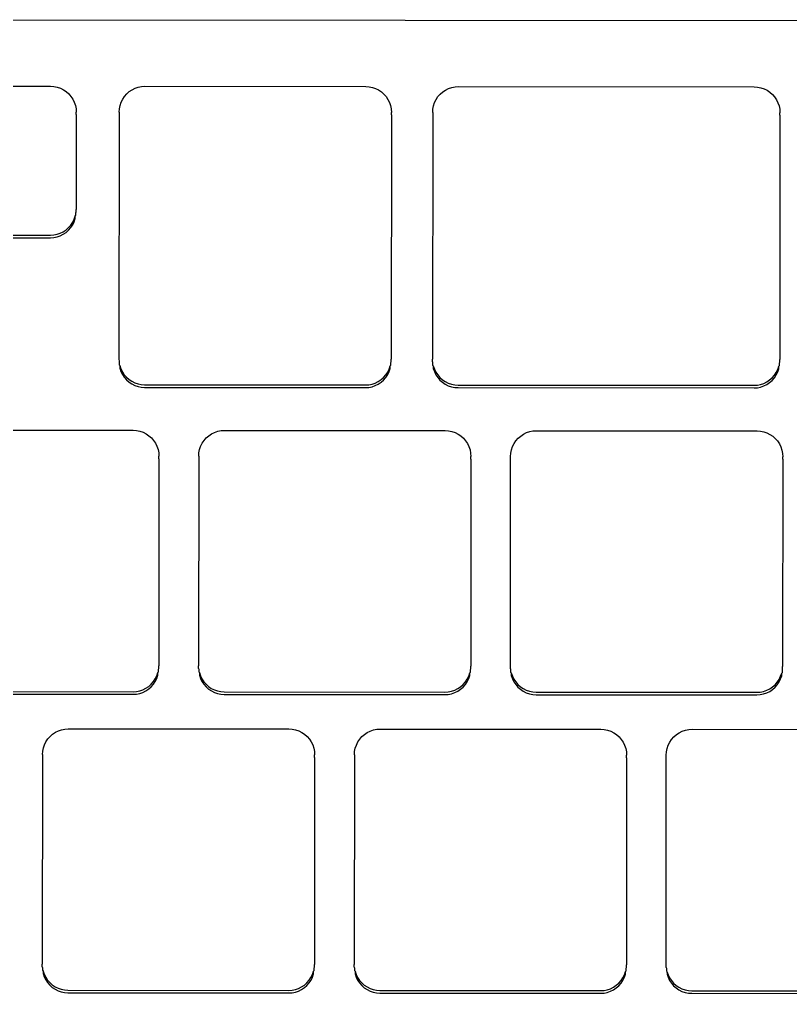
# Model space of a CAD drawing. Header units: millimetres. Extents: x 5625199 to 7433318, y -3316392 to -2552493.
# Drawn here: x 5805946.4 to 5805993.1, y -2585618.9 to -2585559.9 of the extents above; entities that cross this region are included whole.
import ezdxf

# ---------------------------------------------------------------- set-up
doc = ezdxf.new("R2010")
doc.units = ezdxf.units.MM
doc.layers.add('PL-活动家具', color=15, linetype='Continuous')

# ---------------------------------------------------------------- blocks, each defined once
blk = doc.blocks.new('GW21')
for p, q in [((5240541.372, -2566303.254), (5240273.869, -2566303.024)), ((5240310.937, -2566307.052), (5240324.31, -2566307.063)), ((5240324.31, -2566307.063), (5240324.513, -2566307.077)), ((5240324.513, -2566307.077), (5240324.712, -2566307.117)), ((5240324.712, -2566307.117), (5240324.905, -2566307.183)), ((5240324.905, -2566307.183), (5240325.087, -2566307.274)), ((5240329.246, -2566307.277), (5240329.429, -2566307.187)), ((5240329.429, -2566307.187), (5240329.621, -2566307.121)), ((5240329.621, -2566307.121), (5240329.821, -2566307.081)), ((5240329.821, -2566307.081), (5240330.024, -2566307.068)), ((5240330.024, -2566307.068), (5240343.397, -2566307.08)), ((5240343.397, -2566307.08), (5240343.6, -2566307.093)), ((5240343.6, -2566307.093), (5240343.799, -2566307.133)), ((5240343.799, -2566307.133), (5240343.992, -2566307.199)), ((5240343.992, -2566307.199), (5240344.174, -2566307.29)), ((5240348.231, -2566307.294), (5240348.413, -2566307.203)), ((5240348.413, -2566307.203), (5240348.606, -2566307.137)), ((5240348.606, -2566307.137), (5240348.806, -2566307.098)), ((5240348.806, -2566307.098), (5240349.009, -2566307.084)), ((5240349.009, -2566307.084), (5240366.93, -2566307.1)), ((5240366.93, -2566307.1), (5240367.133, -2566307.113)), ((5240367.133, -2566307.113), (5240367.333, -2566307.154)), ((5240367.333, -2566307.154), (5240367.525, -2566307.22)), ((5240367.525, -2566307.22), (5240367.708, -2566307.31)), ((5240325.087, -2566307.274), (5240325.256, -2566307.388)), ((5240325.256, -2566307.388), (5240325.409, -2566307.523)), ((5240325.409, -2566307.523), (5240325.543, -2566307.677)), ((5240325.543, -2566307.677), (5240325.656, -2566307.847)), ((5240325.656, -2566307.847), (5240325.746, -2566308.031)), ((5240328.586, -2566308.033), (5240328.676, -2566307.85)), ((5240328.676, -2566307.85), (5240328.789, -2566307.68)), ((5240328.789, -2566307.68), (5240328.924, -2566307.526)), ((5240328.924, -2566307.526), (5240329.077, -2566307.391)), ((5240329.077, -2566307.391), (5240329.246, -2566307.277)), ((5240344.174, -2566307.29), (5240344.343, -2566307.404)), ((5240344.343, -2566307.404), (5240344.496, -2566307.539)), ((5240344.496, -2566307.539), (5240344.63, -2566307.693)), ((5240344.63, -2566307.693), (5240344.743, -2566307.864)), ((5240347.661, -2566307.866), (5240347.774, -2566307.696)), ((5240347.774, -2566307.696), (5240347.908, -2566307.542)), ((5240347.908, -2566307.542), (5240348.061, -2566307.407)), ((5240348.061, -2566307.407), (5240348.231, -2566307.294)), ((5240367.708, -2566307.31), (5240367.877, -2566307.424)), ((5240367.877, -2566307.424), (5240368.03, -2566307.559)), ((5240368.03, -2566307.559), (5240368.164, -2566307.713)), ((5240368.164, -2566307.713), (5240368.276, -2566307.884)), ((5240325.746, -2566308.031), (5240325.811, -2566308.225)), ((5240325.811, -2566308.225), (5240325.851, -2566308.426)), ((5240325.851, -2566308.426), (5240325.864, -2566308.63)), ((5240328.467, -2566308.632), (5240328.481, -2566308.428)), ((5240328.481, -2566308.428), (5240328.52, -2566308.227)), ((5240328.52, -2566308.227), (5240328.586, -2566308.033)), ((5240344.743, -2566307.864), (5240344.833, -2566308.047)), ((5240344.833, -2566308.047), (5240344.898, -2566308.241)), ((5240344.898, -2566308.241), (5240344.938, -2566308.442)), ((5240344.938, -2566308.442), (5240344.951, -2566308.646)), ((5240347.452, -2566308.649), (5240347.465, -2566308.444)), ((5240347.465, -2566308.444), (5240347.505, -2566308.243)), ((5240347.505, -2566308.243), (5240347.571, -2566308.05)), ((5240347.571, -2566308.05), (5240347.661, -2566307.866)), ((5240368.276, -2566307.884), (5240368.366, -2566308.067)), ((5240368.366, -2566308.067), (5240368.431, -2566308.261)), ((5240368.431, -2566308.261), (5240368.471, -2566308.462)), ((5240325.864, -2566308.786), (5240325.858, -2566314.518)), ((5240325.864, -2566308.786), (5240325.864, -2566308.63)), ((5240328.467, -2566308.632), (5240328.453, -2566323.572)), ((5240344.952, -2566308.803), (5240344.937, -2566323.586)), ((5240344.952, -2566308.803), (5240344.951, -2566308.646)), ((5240347.452, -2566308.649), (5240347.438, -2566323.589)), ((5240368.485, -2566308.823), (5240368.47, -2566323.607)), ((5240368.471, -2566308.462), (5240368.484, -2566308.667)), ((5240368.485, -2566308.823), (5240368.484, -2566308.667)), ((5240325.739, -2566315.117), (5240325.805, -2566314.923)), ((5240325.805, -2566314.923), (5240325.845, -2566314.878)), ((5240325.806, -2566315.079), (5240325.805, -2566314.923)), ((5240325.845, -2566314.722), (5240325.859, -2566314.674)), ((5240325.845, -2566314.878), (5240325.845, -2566314.722)), ((5240325.859, -2566314.674), (5240325.858, -2566314.518)), ((5240325.401, -2566315.624), (5240325.536, -2566315.47)), ((5240325.536, -2566315.47), (5240325.649, -2566315.3)), ((5240325.537, -2566315.626), (5240325.65, -2566315.456)), ((5240325.649, -2566315.3), (5240325.739, -2566315.117)), ((5240325.65, -2566315.456), (5240325.74, -2566315.273)), ((5240325.74, -2566315.273), (5240325.806, -2566315.079)), ((5240310.928, -2566316.07), (5240324.301, -2566316.082)), ((5240324.301, -2566316.082), (5240324.504, -2566316.069)), ((5240324.504, -2566316.069), (5240324.704, -2566316.029)), ((5240324.704, -2566316.029), (5240324.896, -2566315.963)), ((5240324.896, -2566315.963), (5240325.079, -2566315.873)), ((5240324.897, -2566316.119), (5240325.08, -2566316.029)), ((5240325.079, -2566315.873), (5240325.248, -2566315.759)), ((5240325.08, -2566316.029), (5240325.249, -2566315.915)), ((5240325.248, -2566315.759), (5240325.401, -2566315.624)), ((5240325.249, -2566315.915), (5240325.402, -2566315.78)), ((5240325.402, -2566315.78), (5240325.537, -2566315.626)), ((5240310.929, -2566316.226), (5240324.302, -2566316.238)), ((5240324.302, -2566316.238), (5240324.505, -2566316.225)), ((5240324.505, -2566316.225), (5240324.705, -2566316.185)), ((5240324.705, -2566316.185), (5240324.897, -2566316.119)), ((5240328.453, -2566323.572), (5240328.454, -2566323.728)), ((5240328.454, -2566323.728), (5240328.466, -2566323.777)), ((5240328.466, -2566323.777), (5240328.467, -2566323.933)), ((5240344.923, -2566323.791), (5240344.938, -2566323.743)), ((5240344.938, -2566323.743), (5240344.937, -2566323.586)), ((5240347.438, -2566323.745), (5240347.438, -2566323.589)), ((5240347.438, -2566323.745), (5240347.451, -2566323.793)), ((5240368.457, -2566323.811), (5240368.471, -2566323.763)), ((5240368.471, -2566323.763), (5240368.47, -2566323.607)), ((5240328.467, -2566323.933), (5240328.506, -2566323.978)), ((5240328.506, -2566323.978), (5240328.571, -2566324.171)), ((5240328.506, -2566323.978), (5240328.506, -2566324.134)), ((5240328.506, -2566324.134), (5240328.572, -2566324.328)), ((5240328.571, -2566324.171), (5240328.661, -2566324.355)), ((5240328.572, -2566324.328), (5240328.662, -2566324.511)), ((5240328.661, -2566324.355), (5240328.774, -2566324.526)), ((5240344.728, -2566324.369), (5240344.818, -2566324.185)), ((5240344.729, -2566324.525), (5240344.819, -2566324.342)), ((5240344.818, -2566324.185), (5240344.884, -2566323.992)), ((5240344.819, -2566324.342), (5240344.884, -2566324.148)), ((5240344.884, -2566323.992), (5240344.924, -2566323.947)), ((5240344.884, -2566324.148), (5240344.884, -2566323.992)), ((5240344.924, -2566323.947), (5240344.923, -2566323.791)), ((5240347.451, -2566323.793), (5240347.451, -2566323.949)), ((5240347.451, -2566323.949), (5240347.49, -2566323.994)), ((5240347.49, -2566323.994), (5240347.555, -2566324.188)), ((5240347.49, -2566323.994), (5240347.491, -2566324.15)), ((5240347.491, -2566324.15), (5240347.556, -2566324.344)), ((5240347.555, -2566324.188), (5240347.645, -2566324.371)), ((5240347.556, -2566324.344), (5240347.646, -2566324.528)), ((5240368.261, -2566324.389), (5240368.351, -2566324.206)), ((5240368.262, -2566324.545), (5240368.352, -2566324.362)), ((5240368.351, -2566324.206), (5240368.417, -2566324.012)), ((5240368.352, -2566324.362), (5240368.418, -2566324.168)), ((5240368.417, -2566324.012), (5240368.457, -2566323.967)), ((5240368.418, -2566324.168), (5240368.417, -2566324.012)), ((5240368.457, -2566323.967), (5240368.457, -2566323.811)), ((5240328.662, -2566324.511), (5240328.774, -2566324.682)), ((5240328.774, -2566324.526), (5240328.908, -2566324.68)), ((5240328.774, -2566324.682), (5240328.908, -2566324.836)), ((5240328.908, -2566324.68), (5240329.06, -2566324.815)), ((5240328.908, -2566324.836), (5240329.061, -2566324.971)), ((5240329.06, -2566324.815), (5240329.23, -2566324.929)), ((5240329.23, -2566324.929), (5240329.412, -2566325.019)), ((5240343.975, -2566325.032), (5240344.158, -2566324.942)), ((5240344.158, -2566324.942), (5240344.327, -2566324.828)), ((5240344.327, -2566324.828), (5240344.48, -2566324.693)), ((5240344.328, -2566324.984), (5240344.481, -2566324.849)), ((5240344.48, -2566324.693), (5240344.615, -2566324.539)), ((5240344.481, -2566324.849), (5240344.615, -2566324.695)), ((5240344.615, -2566324.539), (5240344.728, -2566324.369)), ((5240344.615, -2566324.695), (5240344.729, -2566324.525)), ((5240347.645, -2566324.371), (5240347.758, -2566324.542)), ((5240347.646, -2566324.528), (5240347.759, -2566324.698)), ((5240347.758, -2566324.542), (5240347.892, -2566324.696)), ((5240347.759, -2566324.698), (5240347.893, -2566324.852)), ((5240347.892, -2566324.696), (5240348.045, -2566324.831)), ((5240347.893, -2566324.852), (5240348.046, -2566324.987)), ((5240348.045, -2566324.831), (5240348.214, -2566324.945)), ((5240348.214, -2566324.945), (5240348.396, -2566325.036)), ((5240367.691, -2566324.962), (5240367.86, -2566324.848)), ((5240367.86, -2566324.848), (5240368.013, -2566324.713)), ((5240367.861, -2566325.004), (5240368.014, -2566324.869)), ((5240368.013, -2566324.713), (5240368.148, -2566324.559)), ((5240368.014, -2566324.869), (5240368.149, -2566324.715)), ((5240368.148, -2566324.559), (5240368.261, -2566324.389)), ((5240368.149, -2566324.715), (5240368.262, -2566324.545)), ((5240329.061, -2566324.971), (5240329.23, -2566325.085)), ((5240329.23, -2566325.085), (5240329.413, -2566325.176)), ((5240329.412, -2566325.019), (5240329.605, -2566325.085)), ((5240329.413, -2566325.176), (5240329.605, -2566325.242)), ((5240329.605, -2566325.085), (5240329.804, -2566325.126)), ((5240329.605, -2566325.242), (5240329.805, -2566325.282)), ((5240329.804, -2566325.126), (5240330.007, -2566325.139)), ((5240329.805, -2566325.282), (5240330.008, -2566325.295)), ((5240330.007, -2566325.139), (5240343.38, -2566325.151)), ((5240330.008, -2566325.295), (5240343.381, -2566325.307)), ((5240343.38, -2566325.151), (5240343.583, -2566325.137)), ((5240343.381, -2566325.307), (5240343.584, -2566325.293)), ((5240343.583, -2566325.137), (5240343.783, -2566325.098)), ((5240343.584, -2566325.293), (5240343.783, -2566325.254)), ((5240343.783, -2566325.098), (5240343.975, -2566325.032)), ((5240343.783, -2566325.254), (5240343.976, -2566325.188)), ((5240343.976, -2566325.188), (5240344.159, -2566325.098)), ((5240344.159, -2566325.098), (5240344.328, -2566324.984)), ((5240348.046, -2566324.987), (5240348.215, -2566325.101)), ((5240348.215, -2566325.101), (5240348.397, -2566325.192)), ((5240348.396, -2566325.036), (5240348.589, -2566325.102)), ((5240348.397, -2566325.192), (5240348.59, -2566325.258)), ((5240348.589, -2566325.102), (5240348.789, -2566325.142)), ((5240348.59, -2566325.258), (5240348.789, -2566325.298)), ((5240348.789, -2566325.142), (5240348.992, -2566325.155)), ((5240348.789, -2566325.298), (5240348.992, -2566325.312)), ((5240348.992, -2566325.155), (5240366.913, -2566325.171)), ((5240348.992, -2566325.312), (5240366.914, -2566325.327)), ((5240366.913, -2566325.171), (5240367.116, -2566325.158)), ((5240366.914, -2566325.327), (5240367.117, -2566325.314)), ((5240367.116, -2566325.158), (5240367.316, -2566325.118)), ((5240367.117, -2566325.314), (5240367.317, -2566325.274)), ((5240367.316, -2566325.118), (5240367.508, -2566325.052)), ((5240367.317, -2566325.274), (5240367.509, -2566325.208)), ((5240367.508, -2566325.052), (5240367.691, -2566324.962)), ((5240367.509, -2566325.208), (5240367.692, -2566325.118)), ((5240367.692, -2566325.118), (5240367.861, -2566325.004)), ((5240315.946, -2566327.884), (5240329.319, -2566327.895)), ((5240329.319, -2566327.895), (5240329.522, -2566327.909)), ((5240334.635, -2566327.913), (5240334.838, -2566327.9)), ((5240334.838, -2566327.9), (5240348.211, -2566327.911)), ((5240329.522, -2566327.909), (5240329.722, -2566327.949)), ((5240329.722, -2566327.949), (5240329.914, -2566328.015)), ((5240329.914, -2566328.015), (5240330.097, -2566328.105)), ((5240330.097, -2566328.105), (5240330.266, -2566328.219)), ((5240330.266, -2566328.219), (5240330.419, -2566328.355)), ((5240330.419, -2566328.355), (5240330.553, -2566328.509)), ((5240333.604, -2566328.511), (5240333.738, -2566328.357)), ((5240333.738, -2566328.357), (5240333.891, -2566328.223)), ((5240333.891, -2566328.223), (5240334.06, -2566328.109)), ((5240334.06, -2566328.109), (5240334.243, -2566328.018)), ((5240334.243, -2566328.018), (5240334.436, -2566327.953)), ((5240334.436, -2566327.953), (5240334.635, -2566327.913)), ((5240348.211, -2566327.911), (5240348.414, -2566327.925)), ((5240348.414, -2566327.925), (5240348.614, -2566327.965)), ((5240348.614, -2566327.965), (5240348.806, -2566328.031)), ((5240348.806, -2566328.031), (5240348.989, -2566328.122)), ((5240348.989, -2566328.122), (5240349.158, -2566328.236)), ((5240349.158, -2566328.236), (5240349.311, -2566328.371)), ((5240349.311, -2566328.371), (5240349.445, -2566328.525)), ((5240352.496, -2566328.527), (5240352.63, -2566328.374)), ((5240352.63, -2566328.374), (5240352.783, -2566328.239)), ((5240352.783, -2566328.239), (5240352.952, -2566328.125)), ((5240352.952, -2566328.125), (5240353.135, -2566328.035)), ((5240353.135, -2566328.035), (5240353.328, -2566327.969)), ((5240353.328, -2566327.969), (5240353.527, -2566327.929)), ((5240353.527, -2566327.929), (5240353.73, -2566327.916)), ((5240353.73, -2566327.916), (5240367.103, -2566327.928)), ((5240367.103, -2566327.928), (5240367.306, -2566327.941)), ((5240367.306, -2566327.941), (5240367.506, -2566327.981)), ((5240367.506, -2566327.981), (5240367.698, -2566328.047)), ((5240367.698, -2566328.047), (5240367.881, -2566328.138)), ((5240367.881, -2566328.138), (5240368.05, -2566328.252)), ((5240368.05, -2566328.252), (5240368.203, -2566328.387)), ((5240368.203, -2566328.387), (5240368.337, -2566328.541)), ((5240330.553, -2566328.509), (5240330.665, -2566328.679)), ((5240330.665, -2566328.679), (5240330.755, -2566328.863)), ((5240330.755, -2566328.863), (5240330.821, -2566329.057)), ((5240330.821, -2566329.057), (5240330.86, -2566329.258)), ((5240333.295, -2566329.26), (5240333.335, -2566329.059)), ((5240333.335, -2566329.059), (5240333.4, -2566328.865)), ((5240333.4, -2566328.865), (5240333.49, -2566328.681)), ((5240333.49, -2566328.681), (5240333.604, -2566328.511)), ((5240349.445, -2566328.525), (5240349.558, -2566328.695)), ((5240349.558, -2566328.695), (5240349.647, -2566328.879)), ((5240349.647, -2566328.879), (5240349.713, -2566329.073)), ((5240349.713, -2566329.073), (5240349.752, -2566329.274)), ((5240352.187, -2566329.276), (5240352.227, -2566329.075)), ((5240352.227, -2566329.075), (5240352.292, -2566328.881)), ((5240352.292, -2566328.881), (5240352.382, -2566328.698)), ((5240352.382, -2566328.698), (5240352.496, -2566328.527)), ((5240368.337, -2566328.541), (5240368.45, -2566328.711)), ((5240368.45, -2566328.711), (5240368.539, -2566328.895)), ((5240368.539, -2566328.895), (5240368.605, -2566329.089)), ((5240330.86, -2566329.258), (5240330.873, -2566329.462)), ((5240330.874, -2566329.618), (5240330.861, -2566342.156)), ((5240330.874, -2566329.618), (5240330.873, -2566329.462)), ((5240333.281, -2566329.464), (5240333.269, -2566342.158)), ((5240333.281, -2566329.464), (5240333.295, -2566329.26)), ((5240349.752, -2566329.274), (5240349.765, -2566329.478)), ((5240349.766, -2566329.634), (5240349.753, -2566342.172)), ((5240349.766, -2566329.634), (5240349.765, -2566329.478)), ((5240352.162, -2566342.33), (5240352.173, -2566329.48)), ((5240352.173, -2566329.48), (5240352.187, -2566329.276)), ((5240368.605, -2566329.089), (5240368.644, -2566329.29)), ((5240368.644, -2566329.29), (5240368.657, -2566329.494)), ((5240368.658, -2566329.65), (5240368.645, -2566342.188)), ((5240368.658, -2566329.65), (5240368.657, -2566329.494)), ((5240330.742, -2566342.755), (5240330.808, -2566342.561)), ((5240330.808, -2566342.561), (5240330.849, -2566342.516)), ((5240330.809, -2566342.717), (5240330.808, -2566342.561)), ((5240330.848, -2566342.36), (5240330.862, -2566342.312)), ((5240330.849, -2566342.516), (5240330.848, -2566342.36)), ((5240330.862, -2566342.312), (5240330.861, -2566342.156)), ((5240333.27, -2566342.314), (5240333.269, -2566342.158)), ((5240333.27, -2566342.314), (5240333.282, -2566342.362)), ((5240333.282, -2566342.362), (5240333.283, -2566342.518)), ((5240333.283, -2566342.518), (5240333.322, -2566342.563)), ((5240333.322, -2566342.563), (5240333.387, -2566342.757)), ((5240333.322, -2566342.563), (5240333.323, -2566342.719)), ((5240349.634, -2566342.771), (5240349.7, -2566342.577)), ((5240349.7, -2566342.577), (5240349.741, -2566342.532)), ((5240349.701, -2566342.733), (5240349.7, -2566342.577)), ((5240349.74, -2566342.376), (5240349.754, -2566342.328)), ((5240349.741, -2566342.532), (5240349.74, -2566342.376)), ((5240349.754, -2566342.328), (5240349.753, -2566342.172)), ((5240352.162, -2566342.33), (5240352.175, -2566342.378)), ((5240352.175, -2566342.378), (5240352.175, -2566342.535)), ((5240352.175, -2566342.535), (5240352.214, -2566342.579)), ((5240352.214, -2566342.579), (5240352.279, -2566342.773)), ((5240352.214, -2566342.579), (5240352.215, -2566342.735)), ((5240368.526, -2566342.787), (5240368.592, -2566342.593)), ((5240368.592, -2566342.593), (5240368.633, -2566342.549)), ((5240368.593, -2566342.749), (5240368.592, -2566342.593)), ((5240368.632, -2566342.393), (5240368.646, -2566342.344)), ((5240368.633, -2566342.549), (5240368.632, -2566342.393)), ((5240368.646, -2566342.344), (5240368.645, -2566342.188)), ((5240330.405, -2566343.262), (5240330.539, -2566343.108)), ((5240330.539, -2566343.108), (5240330.652, -2566342.938)), ((5240330.54, -2566343.265), (5240330.653, -2566343.094)), ((5240330.652, -2566342.938), (5240330.742, -2566342.755)), ((5240330.653, -2566343.094), (5240330.743, -2566342.911)), ((5240330.743, -2566342.911), (5240330.809, -2566342.717)), ((5240333.323, -2566342.719), (5240333.388, -2566342.913)), ((5240333.387, -2566342.757), (5240333.477, -2566342.941)), ((5240333.388, -2566342.913), (5240333.478, -2566343.097)), ((5240333.477, -2566342.941), (5240333.59, -2566343.111)), ((5240333.478, -2566343.097), (5240333.591, -2566343.267)), ((5240333.59, -2566343.111), (5240333.724, -2566343.265)), ((5240349.297, -2566343.279), (5240349.431, -2566343.125)), ((5240349.431, -2566343.125), (5240349.544, -2566342.955)), ((5240349.432, -2566343.281), (5240349.545, -2566343.111)), ((5240349.544, -2566342.955), (5240349.634, -2566342.771)), ((5240349.545, -2566343.111), (5240349.635, -2566342.927)), ((5240349.635, -2566342.927), (5240349.701, -2566342.733)), ((5240352.215, -2566342.735), (5240352.28, -2566342.929)), ((5240352.279, -2566342.773), (5240352.369, -2566342.957)), ((5240352.28, -2566342.929), (5240352.37, -2566343.113)), ((5240352.369, -2566342.957), (5240352.482, -2566343.127)), ((5240352.37, -2566343.113), (5240352.483, -2566343.283)), ((5240352.482, -2566343.127), (5240352.616, -2566343.281)), ((5240368.189, -2566343.295), (5240368.323, -2566343.141)), ((5240368.323, -2566343.141), (5240368.436, -2566342.971)), ((5240368.324, -2566343.297), (5240368.437, -2566343.127)), ((5240368.436, -2566342.971), (5240368.526, -2566342.787)), ((5240368.437, -2566343.127), (5240368.527, -2566342.943)), ((5240368.527, -2566342.943), (5240368.593, -2566342.749)), ((5240315.931, -2566343.708), (5240329.304, -2566343.72)), ((5240329.304, -2566343.72), (5240329.507, -2566343.707)), ((5240329.507, -2566343.707), (5240329.707, -2566343.667)), ((5240329.508, -2566343.863), (5240329.708, -2566343.823)), ((5240329.707, -2566343.667), (5240329.9, -2566343.601)), ((5240329.708, -2566343.823), (5240329.9, -2566343.757)), ((5240329.9, -2566343.601), (5240330.082, -2566343.511)), ((5240329.9, -2566343.757), (5240330.083, -2566343.667)), ((5240330.082, -2566343.511), (5240330.251, -2566343.397)), ((5240330.083, -2566343.667), (5240330.252, -2566343.553)), ((5240330.251, -2566343.397), (5240330.405, -2566343.262)), ((5240330.252, -2566343.553), (5240330.405, -2566343.418)), ((5240330.405, -2566343.418), (5240330.54, -2566343.265)), ((5240333.591, -2566343.267), (5240333.725, -2566343.421)), ((5240333.724, -2566343.265), (5240333.877, -2566343.4)), ((5240333.725, -2566343.421), (5240333.878, -2566343.556)), ((5240333.877, -2566343.4), (5240334.046, -2566343.514)), ((5240333.878, -2566343.556), (5240334.047, -2566343.67)), ((5240334.046, -2566343.514), (5240334.228, -2566343.605)), ((5240334.047, -2566343.67), (5240334.229, -2566343.761)), ((5240334.228, -2566343.605), (5240334.421, -2566343.671)), ((5240334.229, -2566343.761), (5240334.422, -2566343.827)), ((5240334.421, -2566343.671), (5240334.62, -2566343.711)), ((5240334.62, -2566343.711), (5240334.823, -2566343.725)), ((5240334.823, -2566343.725), (5240348.196, -2566343.736)), ((5240348.196, -2566343.736), (5240348.399, -2566343.723)), ((5240348.399, -2566343.723), (5240348.599, -2566343.683)), ((5240348.599, -2566343.683), (5240348.792, -2566343.617)), ((5240348.6, -2566343.839), (5240348.792, -2566343.774)), ((5240348.792, -2566343.617), (5240348.974, -2566343.527)), ((5240348.792, -2566343.774), (5240348.975, -2566343.683)), ((5240348.974, -2566343.527), (5240349.143, -2566343.413)), ((5240348.975, -2566343.683), (5240349.144, -2566343.57)), ((5240349.143, -2566343.413), (5240349.297, -2566343.279)), ((5240349.144, -2566343.57), (5240349.297, -2566343.435)), ((5240349.297, -2566343.435), (5240349.432, -2566343.281)), ((5240352.483, -2566343.283), (5240352.617, -2566343.438)), ((5240352.616, -2566343.281), (5240352.769, -2566343.417)), ((5240352.617, -2566343.438), (5240352.77, -2566343.573)), ((5240352.769, -2566343.417), (5240352.938, -2566343.53)), ((5240352.77, -2566343.573), (5240352.939, -2566343.687)), ((5240352.938, -2566343.53), (5240353.12, -2566343.621)), ((5240352.939, -2566343.687), (5240353.121, -2566343.777)), ((5240353.12, -2566343.621), (5240353.313, -2566343.687)), ((5240353.121, -2566343.777), (5240353.314, -2566343.843)), ((5240353.313, -2566343.687), (5240353.512, -2566343.727)), ((5240353.512, -2566343.727), (5240353.716, -2566343.741)), ((5240353.716, -2566343.741), (5240367.088, -2566343.752)), ((5240367.088, -2566343.752), (5240367.291, -2566343.739)), ((5240367.291, -2566343.739), (5240367.491, -2566343.699)), ((5240367.491, -2566343.699), (5240367.684, -2566343.634)), ((5240367.492, -2566343.855), (5240367.685, -2566343.79)), ((5240367.684, -2566343.634), (5240367.866, -2566343.543)), ((5240367.685, -2566343.79), (5240367.867, -2566343.699)), ((5240367.866, -2566343.543), (5240368.036, -2566343.43)), ((5240367.867, -2566343.699), (5240368.036, -2566343.586)), ((5240368.036, -2566343.43), (5240368.189, -2566343.295)), ((5240368.036, -2566343.586), (5240368.189, -2566343.451)), ((5240368.189, -2566343.451), (5240368.324, -2566343.297)), ((5240315.932, -2566343.865), (5240329.305, -2566343.876)), ((5240329.305, -2566343.876), (5240329.508, -2566343.863)), ((5240334.422, -2566343.827), (5240334.621, -2566343.867)), ((5240334.621, -2566343.867), (5240334.824, -2566343.881)), ((5240334.824, -2566343.881), (5240348.197, -2566343.892)), ((5240348.197, -2566343.892), (5240348.4, -2566343.879)), ((5240348.4, -2566343.879), (5240348.6, -2566343.839)), ((5240353.314, -2566343.843), (5240353.513, -2566343.883)), ((5240353.513, -2566343.883), (5240353.716, -2566343.897)), ((5240353.716, -2566343.897), (5240367.089, -2566343.908)), ((5240367.089, -2566343.908), (5240367.292, -2566343.895)), ((5240367.292, -2566343.895), (5240367.492, -2566343.855)), ((5240324.429, -2566346.285), (5240324.598, -2566346.172)), ((5240324.598, -2566346.172), (5240324.781, -2566346.081)), ((5240324.781, -2566346.081), (5240324.974, -2566346.016)), ((5240324.974, -2566346.016), (5240325.173, -2566345.976)), ((5240325.173, -2566345.976), (5240325.376, -2566345.963)), ((5240325.376, -2566345.963), (5240338.749, -2566345.974)), ((5240338.749, -2566345.974), (5240338.952, -2566345.988)), ((5240338.952, -2566345.988), (5240339.152, -2566346.028)), ((5240339.152, -2566346.028), (5240339.344, -2566346.094)), ((5240339.344, -2566346.094), (5240339.527, -2566346.185)), ((5240343.49, -2566346.188), (5240343.673, -2566346.098)), ((5240343.673, -2566346.098), (5240343.866, -2566346.032)), ((5240343.866, -2566346.032), (5240344.065, -2566345.992)), ((5240344.065, -2566345.992), (5240344.268, -2566345.979)), ((5240344.268, -2566345.979), (5240357.641, -2566345.99)), ((5240357.641, -2566345.99), (5240357.844, -2566346.004)), ((5240357.844, -2566346.004), (5240358.044, -2566346.044)), ((5240358.044, -2566346.044), (5240358.236, -2566346.11)), ((5240358.236, -2566346.11), (5240358.419, -2566346.201)), ((5240362.383, -2566346.204), (5240362.565, -2566346.114)), ((5240362.565, -2566346.114), (5240362.758, -2566346.048)), ((5240362.758, -2566346.048), (5240362.957, -2566346.008)), ((5240362.957, -2566346.008), (5240363.161, -2566345.995)), ((5240363.161, -2566345.995), (5240376.533, -2566346.007)), ((5240323.938, -2566346.928), (5240324.029, -2566346.744)), ((5240324.029, -2566346.744), (5240324.142, -2566346.574)), ((5240324.142, -2566346.574), (5240324.276, -2566346.42)), ((5240324.276, -2566346.42), (5240324.429, -2566346.285)), ((5240339.527, -2566346.185), (5240339.696, -2566346.298)), ((5240339.696, -2566346.298), (5240339.849, -2566346.434)), ((5240339.849, -2566346.434), (5240339.983, -2566346.588)), ((5240339.983, -2566346.588), (5240340.096, -2566346.758)), ((5240340.096, -2566346.758), (5240340.185, -2566346.942)), ((5240342.83, -2566346.944), (5240342.921, -2566346.76)), ((5240342.921, -2566346.76), (5240343.034, -2566346.59)), ((5240343.034, -2566346.59), (5240343.168, -2566346.436)), ((5240343.168, -2566346.436), (5240343.321, -2566346.302)), ((5240343.321, -2566346.302), (5240343.49, -2566346.188)), ((5240358.419, -2566346.201), (5240358.588, -2566346.315)), ((5240358.588, -2566346.315), (5240358.741, -2566346.45)), ((5240358.741, -2566346.45), (5240358.875, -2566346.604)), ((5240358.875, -2566346.604), (5240358.988, -2566346.774)), ((5240361.813, -2566346.777), (5240361.926, -2566346.606)), ((5240361.926, -2566346.606), (5240362.06, -2566346.453)), ((5240362.06, -2566346.453), (5240362.213, -2566346.318)), ((5240362.213, -2566346.318), (5240362.383, -2566346.204)), ((5240323.819, -2566347.527), (5240323.833, -2566347.322)), ((5240323.833, -2566347.322), (5240323.873, -2566347.122)), ((5240323.873, -2566347.122), (5240323.938, -2566346.928)), ((5240340.185, -2566346.942), (5240340.251, -2566347.136)), ((5240340.251, -2566347.136), (5240340.29, -2566347.337)), ((5240340.29, -2566347.337), (5240340.303, -2566347.541)), ((5240342.711, -2566347.543), (5240342.725, -2566347.339)), ((5240342.725, -2566347.339), (5240342.765, -2566347.138)), ((5240342.765, -2566347.138), (5240342.83, -2566346.944)), ((5240358.988, -2566346.774), (5240359.077, -2566346.958)), ((5240359.077, -2566346.958), (5240359.143, -2566347.152)), ((5240359.143, -2566347.152), (5240359.182, -2566347.353)), ((5240359.182, -2566347.353), (5240359.195, -2566347.557)), ((5240361.603, -2566347.559), (5240361.617, -2566347.355)), ((5240361.617, -2566347.355), (5240361.657, -2566347.154)), ((5240361.657, -2566347.154), (5240361.722, -2566346.96)), ((5240361.722, -2566346.96), (5240361.813, -2566346.777)), ((5240323.819, -2566347.527), (5240323.807, -2566360.221)), ((5240340.304, -2566347.697), (5240340.291, -2566360.235)), ((5240340.304, -2566347.697), (5240340.303, -2566347.541)), ((5240342.711, -2566347.543), (5240342.7, -2566360.237)), ((5240359.196, -2566347.713), (5240359.183, -2566360.251)), ((5240359.196, -2566347.713), (5240359.195, -2566347.557)), ((5240361.592, -2566360.409), (5240361.603, -2566347.559)), ((5240323.808, -2566360.377), (5240323.807, -2566360.221)), ((5240340.292, -2566360.391), (5240340.291, -2566360.235)), ((5240342.7, -2566360.393), (5240342.7, -2566360.237)), ((5240359.184, -2566360.407), (5240359.183, -2566360.251)), ((5240323.808, -2566360.377), (5240323.821, -2566360.425)), ((5240323.821, -2566360.425), (5240323.821, -2566360.581)), ((5240323.821, -2566360.581), (5240323.86, -2566360.626)), ((5240323.86, -2566360.626), (5240323.925, -2566360.82)), ((5240323.86, -2566360.626), (5240323.861, -2566360.782)), ((5240323.861, -2566360.782), (5240323.926, -2566360.976)), ((5240323.925, -2566360.82), (5240324.015, -2566361.004)), ((5240340.082, -2566361.017), (5240340.172, -2566360.834)), ((5240340.172, -2566360.834), (5240340.238, -2566360.64)), ((5240340.173, -2566360.99), (5240340.239, -2566360.796)), ((5240340.238, -2566360.64), (5240340.279, -2566360.595)), ((5240340.239, -2566360.796), (5240340.238, -2566360.64)), ((5240340.278, -2566360.439), (5240340.292, -2566360.391)), ((5240340.279, -2566360.595), (5240340.278, -2566360.439)), ((5240342.7, -2566360.393), (5240342.713, -2566360.441)), ((5240342.713, -2566360.441), (5240342.713, -2566360.597)), ((5240342.713, -2566360.597), (5240342.752, -2566360.642)), ((5240342.752, -2566360.642), (5240342.817, -2566360.836)), ((5240342.752, -2566360.642), (5240342.753, -2566360.798)), ((5240342.753, -2566360.798), (5240342.818, -2566360.992)), ((5240342.817, -2566360.836), (5240342.907, -2566361.02)), ((5240358.974, -2566361.034), (5240359.064, -2566360.85)), ((5240359.064, -2566360.85), (5240359.13, -2566360.656)), ((5240359.065, -2566361.006), (5240359.131, -2566360.812)), ((5240359.13, -2566360.656), (5240359.171, -2566360.611)), ((5240359.131, -2566360.812), (5240359.13, -2566360.656)), ((5240359.17, -2566360.455), (5240359.184, -2566360.407)), ((5240359.171, -2566360.611), (5240359.17, -2566360.455)), ((5240361.592, -2566360.409), (5240361.605, -2566360.457)), ((5240361.605, -2566360.457), (5240361.605, -2566360.614)), ((5240361.605, -2566360.614), (5240361.644, -2566360.658)), ((5240361.644, -2566360.658), (5240361.709, -2566360.852)), ((5240361.644, -2566360.658), (5240361.645, -2566360.814)), ((5240361.645, -2566360.814), (5240361.71, -2566361.008)), ((5240361.709, -2566360.852), (5240361.799, -2566361.036)), ((5240323.926, -2566360.976), (5240324.016, -2566361.16)), ((5240324.015, -2566361.004), (5240324.128, -2566361.174)), ((5240324.016, -2566361.16), (5240324.129, -2566361.33)), ((5240324.128, -2566361.174), (5240324.262, -2566361.328)), ((5240324.129, -2566361.33), (5240324.263, -2566361.484)), ((5240324.262, -2566361.328), (5240324.415, -2566361.463)), ((5240324.263, -2566361.484), (5240324.416, -2566361.619)), ((5240324.415, -2566361.463), (5240324.584, -2566361.577)), ((5240339.512, -2566361.59), (5240339.682, -2566361.476)), ((5240339.682, -2566361.476), (5240339.835, -2566361.341)), ((5240339.682, -2566361.632), (5240339.836, -2566361.497)), ((5240339.835, -2566361.341), (5240339.969, -2566361.188)), ((5240339.836, -2566361.497), (5240339.97, -2566361.344)), ((5240339.969, -2566361.188), (5240340.082, -2566361.017)), ((5240339.97, -2566361.344), (5240340.083, -2566361.173)), ((5240340.083, -2566361.173), (5240340.173, -2566360.99)), ((5240342.818, -2566360.992), (5240342.908, -2566361.176)), ((5240342.907, -2566361.02), (5240343.02, -2566361.19)), ((5240342.908, -2566361.176), (5240343.021, -2566361.346)), ((5240343.02, -2566361.19), (5240343.154, -2566361.344)), ((5240343.021, -2566361.346), (5240343.155, -2566361.5)), ((5240343.154, -2566361.344), (5240343.307, -2566361.479)), ((5240343.155, -2566361.5), (5240343.308, -2566361.635)), ((5240343.307, -2566361.479), (5240343.476, -2566361.593)), ((5240358.404, -2566361.606), (5240358.574, -2566361.492)), ((5240358.574, -2566361.492), (5240358.727, -2566361.358)), ((5240358.727, -2566361.358), (5240358.861, -2566361.204)), ((5240358.728, -2566361.514), (5240358.862, -2566361.36)), ((5240358.861, -2566361.204), (5240358.974, -2566361.034)), ((5240358.862, -2566361.36), (5240358.975, -2566361.19)), ((5240358.975, -2566361.19), (5240359.065, -2566361.006)), ((5240361.71, -2566361.008), (5240361.8, -2566361.192)), ((5240361.799, -2566361.036), (5240361.912, -2566361.206)), ((5240361.8, -2566361.192), (5240361.913, -2566361.362)), ((5240361.912, -2566361.206), (5240362.046, -2566361.36)), ((5240361.913, -2566361.362), (5240362.047, -2566361.517)), ((5240362.046, -2566361.36), (5240362.199, -2566361.496)), ((5240362.199, -2566361.496), (5240362.368, -2566361.609)), ((5240324.416, -2566361.619), (5240324.585, -2566361.733)), ((5240324.584, -2566361.577), (5240324.766, -2566361.668)), ((5240324.585, -2566361.733), (5240324.767, -2566361.824)), ((5240324.766, -2566361.668), (5240324.959, -2566361.734)), ((5240324.767, -2566361.824), (5240324.96, -2566361.89)), ((5240324.959, -2566361.734), (5240325.159, -2566361.774)), ((5240324.96, -2566361.89), (5240325.159, -2566361.93)), ((5240325.159, -2566361.774), (5240325.362, -2566361.787)), ((5240325.159, -2566361.93), (5240325.362, -2566361.944)), ((5240325.362, -2566361.787), (5240338.734, -2566361.799)), ((5240325.362, -2566361.944), (5240338.735, -2566361.955)), ((5240338.734, -2566361.799), (5240338.937, -2566361.786)), ((5240338.735, -2566361.955), (5240338.938, -2566361.942)), ((5240338.937, -2566361.786), (5240339.137, -2566361.746)), ((5240338.938, -2566361.942), (5240339.138, -2566361.902)), ((5240339.137, -2566361.746), (5240339.33, -2566361.68)), ((5240339.138, -2566361.902), (5240339.331, -2566361.836)), ((5240339.33, -2566361.68), (5240339.512, -2566361.59)), ((5240339.331, -2566361.836), (5240339.513, -2566361.746)), ((5240339.513, -2566361.746), (5240339.682, -2566361.632)), ((5240343.308, -2566361.635), (5240343.477, -2566361.749)), ((5240343.476, -2566361.593), (5240343.658, -2566361.684)), ((5240343.477, -2566361.749), (5240343.659, -2566361.84)), ((5240343.658, -2566361.684), (5240343.851, -2566361.75)), ((5240343.659, -2566361.84), (5240343.852, -2566361.906)), ((5240343.851, -2566361.75), (5240344.051, -2566361.79)), ((5240343.852, -2566361.906), (5240344.051, -2566361.946)), ((5240344.051, -2566361.79), (5240344.254, -2566361.804)), ((5240344.051, -2566361.946), (5240344.254, -2566361.96)), ((5240344.254, -2566361.804), (5240357.626, -2566361.815)), ((5240344.254, -2566361.96), (5240357.627, -2566361.971)), ((5240357.626, -2566361.815), (5240357.829, -2566361.802)), ((5240357.627, -2566361.971), (5240357.83, -2566361.958)), ((5240357.829, -2566361.802), (5240358.029, -2566361.762)), ((5240357.83, -2566361.958), (5240358.03, -2566361.918)), ((5240358.029, -2566361.762), (5240358.222, -2566361.696)), ((5240358.03, -2566361.918), (5240358.223, -2566361.853)), ((5240358.222, -2566361.696), (5240358.404, -2566361.606)), ((5240358.223, -2566361.853), (5240358.405, -2566361.762)), ((5240358.405, -2566361.762), (5240358.574, -2566361.649)), ((5240358.574, -2566361.649), (5240358.728, -2566361.514)), ((5240362.047, -2566361.517), (5240362.2, -2566361.652)), ((5240362.2, -2566361.652), (5240362.369, -2566361.766)), ((5240362.368, -2566361.609), (5240362.55, -2566361.7)), ((5240362.369, -2566361.766), (5240362.551, -2566361.856)), ((5240362.55, -2566361.7), (5240362.743, -2566361.766)), ((5240362.551, -2566361.856), (5240362.744, -2566361.922)), ((5240362.743, -2566361.766), (5240362.943, -2566361.806)), ((5240362.744, -2566361.922), (5240362.943, -2566361.962)), ((5240362.943, -2566361.806), (5240363.146, -2566361.82)), ((5240362.943, -2566361.962), (5240363.146, -2566361.976)), ((5240363.146, -2566361.82), (5240376.518, -2566361.831)), ((5240363.146, -2566361.976), (5240376.519, -2566361.987))]:
    blk.add_line(p, q)

msp = doc.modelspace()

# ---------------------------------------------------------------- block references
at = {"layer": 'PL-活动家具', "color": 255}
msp.add_blockref('GW21', (565624.003, -19256.864), dxfattribs=at)

doc.saveas('drawing.dxf')
